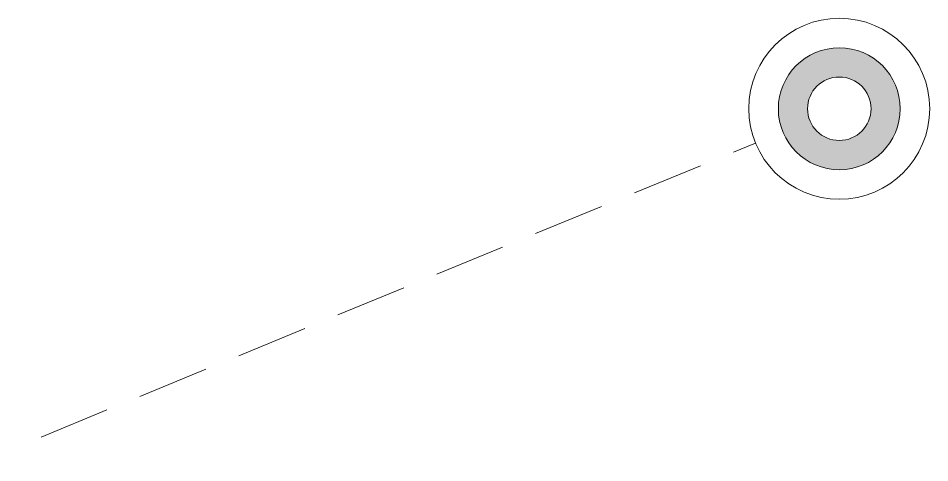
# Model space of a CAD drawing. Header units: millimetres. Extents: x 441156 to 441876, y 4514765 to 4515211.
# Drawn here: x 441547.995 to 441551.192, y 4514829.103 to 4514830.661 of the extents above; entities that cross this region are included whole.
import ezdxf

# ---------------------------------------------------------------- set-up
doc = ezdxf.new("R2010")
doc.units = ezdxf.units.MM
doc.linetypes.add('CONTINUA', pattern=[0])
doc.linetypes.add('HIDDEN', pattern=[0.375, 0.25, -0.125])
doc.layers.add('INGIN ELECTRICIDAD ALUMBRADO', color=120, linetype='HIDDEN')

msp = doc.modelspace()

# ---------------------------------------------------------------- hatches: boundary and pattern name
at = {"layer": 'INGIN ELECTRICIDAD ALUMBRADO', "linetype": 'CONTINUA', "lineweight": 13}
h = msp.add_hatch(color=86, dxfattribs=at)
h.dxf.hatch_style = 1
edge = h.paths.add_edge_path()
edge.add_arc((441550.87439174, 4514830.3436544), 0.11124836, 0, 360)
edge = h.paths.add_edge_path()
edge.add_arc((441550.87439174, 4514830.3436544), 0.21369962, 0, 180)
edge.add_arc((441550.87439174, 4514830.3436544), 0.21369962, 180, 360)

# ---------------------------------------------------------------- linework, layer by layer
at = {"layer": 'INGIN ELECTRICIDAD ALUMBRADO', "color": 86, "lineweight": 13, "elevation": 0.00000131}
msp.add_lwpolyline([(441544.26023571, 4514827.62407422), (441550.58094966, 4514830.22299815)], dxfattribs=at)
at = {"layer": 'INGIN ELECTRICIDAD ALUMBRADO', "color": 86, "linetype": 'CONTINUA', "lineweight": 13}
for radius in [0.31727935, 0.21369962, 0.11124836]:
    msp.add_circle((441550.87439174, 4514830.3436544, 0.00000053), radius, dxfattribs=at)

doc.saveas('drawing.dxf')
